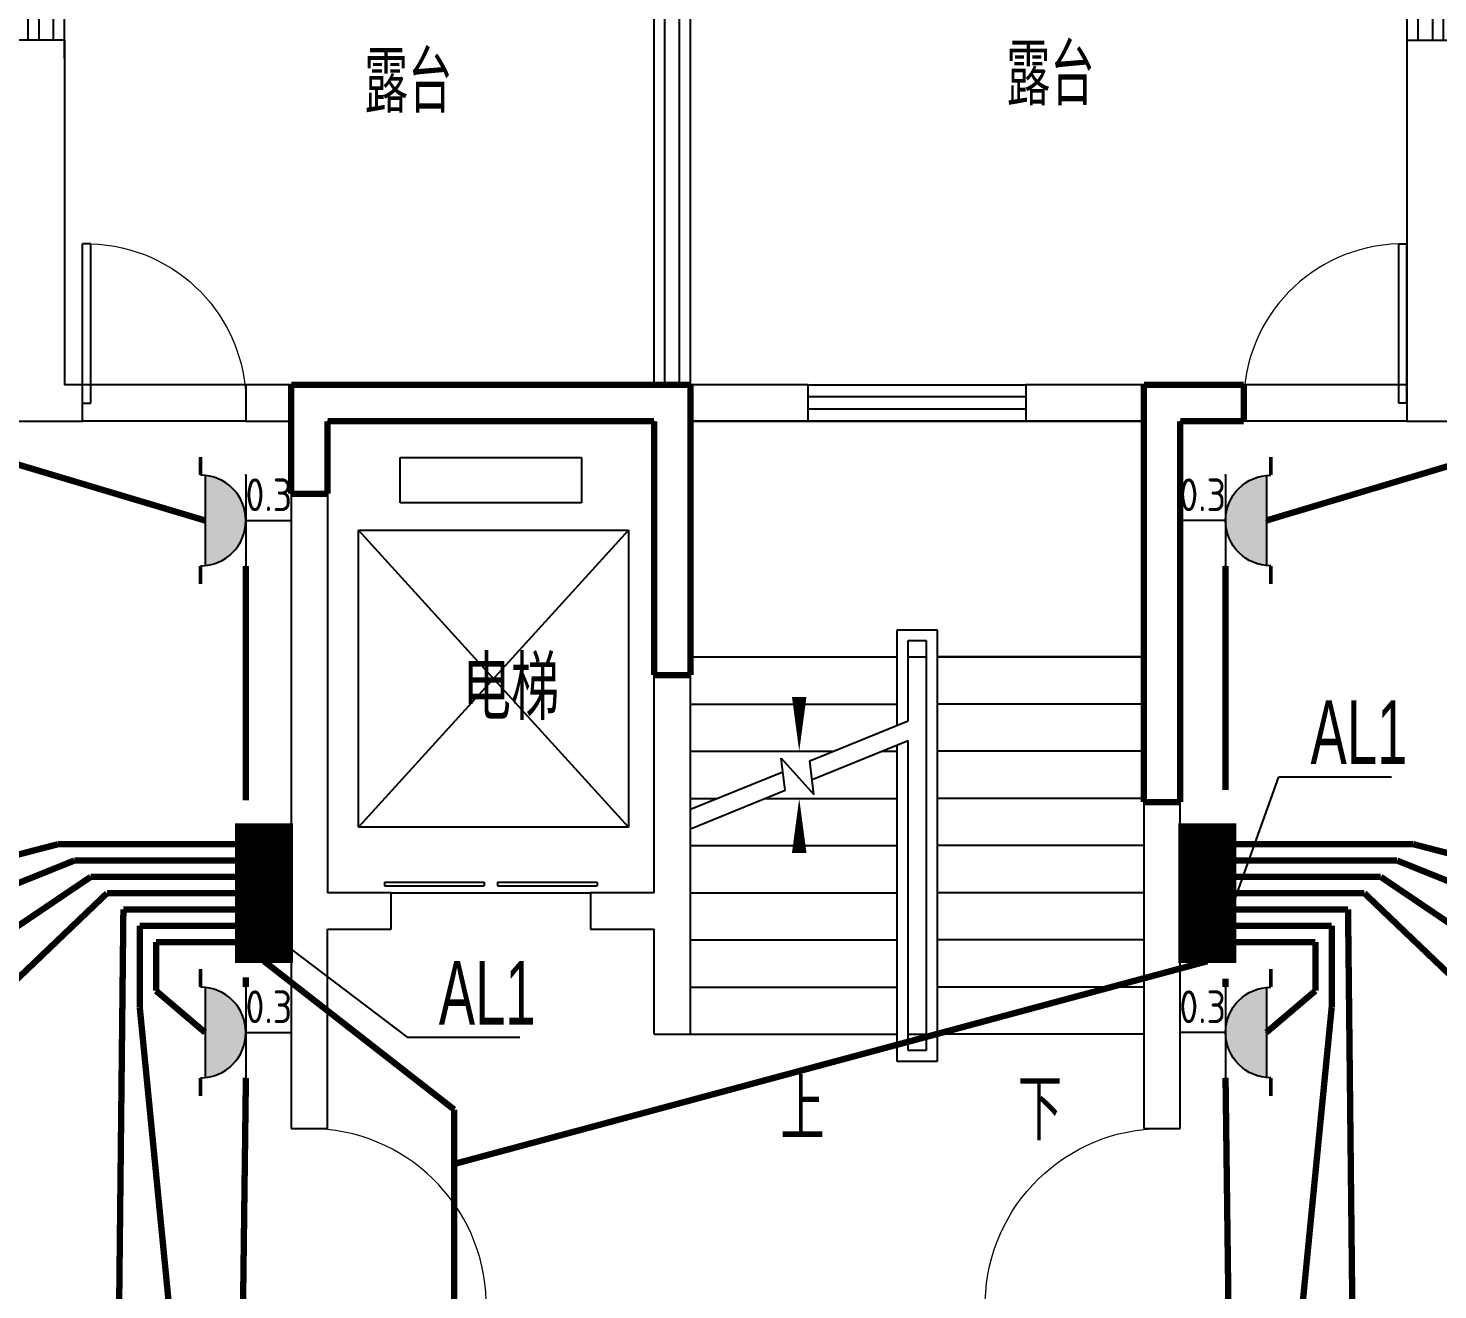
# Model space of a CAD drawing. Extents: x -993182 to -819982, y 169304 to 600104.
# Drawn here: x -943148 to -935378, y 340146 to 347101 of the extents above; entities that cross this region are included whole.
import ezdxf
from ezdxf.enums import TextEntityAlignment as Align

# ---------------------------------------------------------------- set-up
doc = ezdxf.new("R2010")
doc.units = 0
doc.header["$LTSCALE"] = 1000
doc.header["$MEASUREMENT"] = 0
for name, color, linetype in [('DIM-箱柜', 3, 'Continuous'), ('DIM_SYMB', 3, 'Continuous'), ('EQUIP-插座', 3, 'Continuous'), ('EQUIP-箱柜', 3, 'Continuous'), ('kan', 146, 'Continuous'), ('PUB_TEXT', 7, 'Continuous'), ('STAIR', 2, 'Continuous'), ('WALL', 4, 'Continuous'), ('WINDOW', 2, 'Continuous'), ('WIRE-动力', 2, 'Continuous'), ('WIRE-插座', 5, 'Continuous'), ('栏杆', 169, 'Continuous'), ('面层', 215, 'Continuous')]:
    doc.layers.add(name, color=color, linetype=linetype)
doc.styles.add('_TCH_DIM', font='SIMPLEX', dxfattribs={"bigfont": 'GBCBIG'})
doc.styles.add('_TCH_LABEL', font='COMPLEX', dxfattribs={"bigfont": 'GBCBIG'})
doc.styles.add('_TEL_ATTDEF', font='GBENOR', dxfattribs={"width": 0.8, "height": 3, "bigfont": 'GBCBIG'})
doc.styles.add('_TEL_DIM', font='ICED', dxfattribs={"width": 0.8, "height": 3.5, "bigfont": 'BZHZ'})
doc.styles.add('hnurban', font='tssdeng.shx', dxfattribs={"width": 0.8, "bigfont": 'tssdchn.shx'})
doc.styles.get("Standard").update_dxf_attribs({"font": 'gbenor.shx', "bigfont": 'gbcbig.shx'})

# ---------------------------------------------------------------- blocks, each defined once
blk = doc.blocks.new('q3')
at = {"color": 3, "const_width": 35}
for points in [[(-482886, -443887.7), (-482886, -443287.7)], [(-482886, -443287.7), (-480686, -443287.7)], [(-480686, -444887.7), (-480686, -443287.7)], [(-478186, -445587.6), (-478186, -443287.7)], [(-478186, -443287.7), (-477636, -443287.7)], [(-477636, -443287.7), (-477636, -443487.7)], [(-482686, -443887.7), (-482686, -443487.7)], [(-482686, -443487.7), (-480886, -443487.7)], [(-480886, -444887.7), (-480886, -443487.7)], [(-477986, -445587.6), (-477986, -443487.7)], [(-477986, -443487.7), (-477636, -443487.7)], [(-482686, -443887.7), (-482886, -443887.7)], [(-480686, -444887.7), (-480886, -444887.7)], [(-477986, -445587.6), (-478186, -445587.6)]]:
    blk.add_lwpolyline(points, dxfattribs=at)
blk = doc.blocks.new('$DorLib2D$00000001')
for p, q in [((0.45, 0.975), (0.5, 0.975)), ((0.45, 0), (0.45, 0.975)), ((0.5, 0), (0.5, 0.975)), ((0.5, 0), (0.45, 0))]:
    blk.add_line(p, q)
at = {"lineweight": 13}
blk.add_arc((0.475, 0), 0.975, 91.46928, 180, dxfattribs=at)
blk = doc.blocks.new('$DorLib2D$00000127')
at = {"color": 0, "linetype": 'Continuous'}
for p, q in [((-0.0333, 0.7949), (-0.5333, 0.7949)), ((-0.5333, 0.7949), (-0.5333, 0.6904)), ((-0.0333, 0.7949), (-0.0333, 0.6904)), ((0.0333, 0.7949), (0.0333, 0.6904)), ((0.5333, 0.7949), (0.0333, 0.7949)), ((0.5333, 0.7949), (0.5333, 0.6904)), ((-0.0333, 0.6904), (-0.5333, 0.6904)), ((0.5333, 0.6904), (0.0333, 0.6904)), ((0.5, 0.5), (-0.5, 0.5))]:
    blk.add_line(p, q, dxfattribs=at)
blk = doc.blocks.new('$WINLIB2D$00000001')
at = {"color": 0}
for points in [[(-0.5, 0.5), (-0.5, -0.5)], [(-0.5, 0.5), (0.5, 0.5)], [(0.5, -0.5), (0.5, 0.5)], [(0.5, 0.1667), (-0.5, 0.1667)], [(0.5, -0.1667), (-0.5, -0.1667)], [(-0.5, -0.5), (0.5, -0.5)]]:
    blk.add_lwpolyline(points, dxfattribs=at)
blk = doc.blocks.new('5#、7#楼参照')
at = {"layer": 'DIM_SYMB'}
for points in [[(-298758.8, -402894.6, 0, 0, 0), (-298758.8, -400034.6, 0, 0, 0), (-300058.8, -400034.6, 0, 0, 0), (-300058.8, -401204.6, 0, 80, 0), (-300058.8, -400904.6, 0, 0, 0)], [(-300058.8, -402894.6, 0, 0, 0), (-300058.8, -401464.6, 0, 80, 0), (-300058.8, -401764.6, 0, 0, 0)]]:
    blk.add_lwpolyline(points, format="xyseb", dxfattribs=at)
at = {"layer": 'kan'}
for p, q in [((-300858.8, -399184.6), (-300858.8, -395784.6)), ((-300658.8, -399184.6), (-300658.8, -395784.6)), ((-300858.8, -399184.6), (-300658.8, -399184.6))]:
    blk.add_line(p, q, dxfattribs=at)
for points in [[(-304308.8, -397284.6), (-304308.8, -395584.6), (-296508.8, -395584.6), (-296508.8, -397284.6)], [(-304108.8, -397384.6), (-304108.8, -395784.6), (-296708.8, -395784.6), (-296708.8, -397384.6)]]:
    blk.add_lwpolyline(points, dxfattribs=at)
at = {"layer": 'STAIR'}
for p, q in [((-298158.8, -399384.6), (-300658.8, -399384.6)), ((-300658.8, -399384.6), (-300658.8, -400684.6)), ((-298158.8, -400684.6), (-298158.8, -399384.6)), ((-299518.8, -401061.6), (-299518.8, -400534.6)), ((-299518.8, -400534.6), (-299298.8, -400534.6)), ((-299298.8, -400534.6), (-299298.8, -402914.6)), ((-299458.8, -401037.3), (-299458.8, -400594.6)), ((-299458.8, -400594.6), (-299358.8, -400594.6)), ((-299358.8, -400594.6), (-299358.8, -402854.6)), ((-300658.8, -401523.9), (-300658.8, -400684.6)), ((-300658.8, -400684.6), (-299518.8, -400684.6)), ((-300658.8, -400684.6), (-299518.8, -400684.6)), ((-299458.8, -401037.3), (-299458.8, -400684.6)), ((-299458.8, -400684.6), (-299358.8, -400684.6)), ((-299358.8, -400684.6), (-299358.8, -402764.6)), ((-298158.8, -400684.6), (-299298.8, -400684.6)), ((-299298.8, -400684.6), (-298158.8, -400684.6)), ((-298158.8, -400684.6), (-298158.8, -402764.6)), ((-300658.8, -400944.6), (-299518.8, -400944.6)), ((-298158.8, -400944.6), (-299298.8, -400944.6)), ((-300000.4, -401256.9), (-299458.8, -401037.3)), ((-299987.7, -401359.7), (-299458.8, -401145.2)), ((-299458.8, -402764.6), (-299458.8, -401145.2)), ((-299458.8, -402854.6), (-299458.8, -401145.2)), ((-300658.8, -401204.6), (-299871.3, -401204.6)), ((-300135.7, -401419.7), (-300157.6, -401242.6)), ((-300157.6, -401242.6), (-299977.4, -401442.3)), ((-299605.1, -401204.6), (-299518.8, -401204.6)), ((-299518.8, -402914.6), (-299518.8, -401169.6)), ((-298158.8, -401204.6), (-299298.8, -401204.6)), ((-300658.8, -401523.9), (-300148.4, -401317)), ((-299977.4, -401442.3), (-300000.4, -401256.9)), ((-300658.8, -401631.8), (-300135.7, -401419.7)), ((-300658.8, -401464.6), (-300512.5, -401464.6)), ((-300246.3, -401464.6), (-299518.8, -401464.6)), ((-298158.8, -401464.6), (-299298.8, -401464.6)), ((-300658.8, -402764.6), (-300658.8, -401631.8)), ((-300658.8, -401724.6), (-299518.8, -401724.6)), ((-298158.8, -401724.6), (-299298.8, -401724.6)), ((-300658.8, -401984.6), (-299518.8, -401984.6)), ((-298158.8, -401984.6), (-299298.8, -401984.6)), ((-300658.8, -402244.6), (-299518.8, -402244.6)), ((-298158.8, -402244.6), (-299298.8, -402244.6)), ((-300658.8, -402504.6), (-299518.8, -402504.6)), ((-298158.8, -402504.6), (-299298.8, -402504.6)), ((-300658.8, -402764.6), (-299518.8, -402764.6)), ((-299458.8, -402764.6), (-299358.8, -402764.6)), ((-298158.8, -402764.6), (-299298.8, -402764.6)), ((-299358.8, -402854.6), (-299458.8, -402854.6)), ((-299298.8, -402914.6), (-299518.8, -402914.6))]:
    blk.add_line(p, q, dxfattribs=at)
at = {"layer": 'STAIR', "color": 197}
for p, q in [((-302258.8, -399834.6, 76423.5), (-302258.8, -399584.6, 76423.5)), ((-302258.8, -399584.6, 76423.5), (-301258.8, -399584.6, 76423.5)), ((-301258.8, -399584.6, 76423.5), (-301258.8, -399834.6, 76423.5)), ((-301258.8, -399834.6, 76423.5), (-302258.8, -399834.6, 76423.5)), ((-302488.4, -401622.2, 76423.5), (-302488.4, -399984.6, 76423.5)), ((-302488.4, -399984.6, 76423.5), (-300999.8, -399984.6, 76423.5)), ((-300999.8, -399984.6, 76423.5), (-302488.4, -401622.2, 76423.5)), ((-300999.8, -401622.2, 76423.5), (-302488.4, -399984.6, 76423.5)), ((-300999.8, -399984.6, 76423.5), (-300999.8, -401622.2, 76423.5)), ((-300999.8, -401622.2, 76423.5), (-302488.4, -401622.2, 76423.5))]:
    blk.add_line(p, q, dxfattribs=at)
at = {"layer": 'WALL'}
for p, q in [((-304108.8, -397284.6), (-304708.8, -397284.6)), ((-304108.8, -397284.6), (-304108.8, -399184.6)), ((-296708.8, -397284.6), (-296708.8, -399184.6)), ((-296708.8, -397284.6), (-296108.8, -397284.6)), ((-304008.8, -399184.6), (-304108.8, -399184.6)), ((-304008.8, -399384.6), (-304008.8, -399184.6)), ((-302758.8, -399184.6), (-303108.8, -399184.6)), ((-303108.8, -399184.6), (-303108.8, -399384.6)), ((-300758.8, -399184.6), (-302758.8, -399184.6)), ((-300008.8, -399184.6), (-300758.8, -399184.6)), ((-300008.8, -399384.6), (-300008.8, -399184.6)), ((-298058.8, -399184.6), (-298808.8, -399184.6)), ((-298808.8, -399184.6), (-298808.8, -399384.6)), ((-297608.8, -399184.6), (-298058.8, -399184.6)), ((-297608.8, -399384.6), (-297608.8, -399184.6)), ((-296708.8, -399184.6), (-296708.8, -399384.6)), ((-304458.8, -399384.6), (-304208.8, -399384.6)), ((-304208.8, -399384.6), (-304008.8, -399384.6)), ((-303108.8, -399384.6), (-302858.8, -399384.6)), ((-302858.8, -399384.6), (-302858.8, -402084.6)), ((-302658.8, -399384.6), (-302658.8, -401984.6)), ((-300858.8, -399384.6), (-302658.8, -399384.6)), ((-300858.8, -401984.6), (-300858.8, -399384.6)), ((-300658.8, -402084.6), (-300658.8, -399384.6)), ((-300658.8, -399384.6), (-300008.8, -399384.6)), ((-298808.8, -399384.6), (-298158.8, -399384.6)), ((-298158.8, -399384.6), (-298158.8, -403284.6)), ((-297958.8, -403284.6), (-297958.8, -399384.6)), ((-297958.8, -399384.6), (-297608.8, -399384.6)), ((-296708.8, -399384.6), (-296608.8, -399384.6)), ((-296608.8, -399384.6), (-296358.8, -399384.6)), ((-302308.8, -401984.6), (-302658.8, -401984.6)), ((-302308.8, -402184.6), (-302308.8, -401984.6)), ((-300858.8, -401984.6), (-301208.8, -401984.6)), ((-301208.8, -401984.6), (-301208.8, -402184.6)), ((-302858.8, -402084.6), (-302858.8, -403284.6)), ((-300658.8, -402764.6), (-300658.8, -402084.6)), ((-302658.8, -403284.6), (-302658.8, -402184.6)), ((-302658.8, -402184.6), (-302308.8, -402184.6)), ((-301208.8, -402184.6), (-300858.8, -402184.6)), ((-300858.8, -402764.6), (-300858.8, -402184.6)), ((-300858.8, -402764.6), (-300658.8, -402764.6)), ((-302858.8, -403284.6), (-302658.8, -403284.6)), ((-298158.8, -403284.6), (-297958.8, -403284.6))]:
    blk.add_line(p, q, dxfattribs=at)
at = {"layer": 'WINDOW'}
for p, q in [((-303108.8, -399184.6), (-304008.8, -399184.6)), ((-296708.8, -399184.6), (-297608.8, -399184.6)), ((-303108.8, -399384.6), (-304008.8, -399384.6)), ((-296708.8, -399384.6), (-297608.8, -399384.6))]:
    blk.add_line(p, q, dxfattribs=at)
at = {"layer": '栏杆'}
for p, q in [((-300798.8, -399184.6), (-300798.8, -395784.6)), ((-300718.8, -399184.6), (-300718.8, -395784.6))]:
    blk.add_line(p, q, dxfattribs=at)
for points in [[(-304248.8, -397284.6), (-304248.8, -395644.6), (-296568.8, -395644.6), (-296568.8, -397284.6)], [(-304168.8, -397284.6), (-304168.8, -395724.6), (-296648.8, -395724.6), (-296648.8, -397284.6)]]:
    blk.add_lwpolyline(points, dxfattribs=at)
at = {"layer": 'WINDOW'}
for name, p, xscale, yscale, zscale, rotation in [('$DorLib2D$00000001', (-303558.8, -399284.6), 900, -900, 900, 179.9999999902087), ('$DorLib2D$00000001', (-297158.8, -399284.6), -900, -900, -900, 180.0000001412775), ('$WINLIB2D$00000001', (-299408.8, -399284.6), -1200, 200, -1200, 179.9999999034835), ('$DorLib2D$00000127', (-301758.8, -402084.6), 1100, -200, 1100, 180), ('$DorLib2D$00000001', (-302758.8, -403784.6), 1000, 1000, 1000, 270), ('$DorLib2D$00000001', (-298058.8, -403784.6), 1000, -1000, 1000, 270)]:
    blk.add_blockref(name, p, dxfattribs=dict(at, xscale=xscale, yscale=yscale, zscale=zscale, rotation=rotation))
at = {"layer": '面层'}
blk.add_blockref('q3', (180027.2, 44103.1), dxfattribs=at)
at = {"layer": 'DIM_SYMB', "color": 7, "style": '_TCH_DIM'}
for s, p in [('上', (-300163.1, -403349.6)), ('下', (-298853.7, -403349.6))]:
    blk.add_text(s, height=337.6, dxfattribs=at).set_placement(p)
blk = doc.blocks.new('*X5')
at = {"color": 0}
for p, q in [((-250, 32.8), (-82.8, 200)), ((-250, 68.2), (-118.2, 200)), ((-250, 103.6), (-153.6, 200)), ((-250, 138.9), (-188.9, 200)), ((-250, 174.3), (-224.3, 200)), ((-247.5, 0), (-47.5, 200)), ((-212.1, 0), (-12.1, 200)), ((-176.8, 0), (23.2, 200)), ((-141.4, 0), (58.6, 200)), ((-106.1, 0), (93.9, 200)), ((-70.7, 0), (129.3, 200)), ((-35.4, 0), (164.6, 200)), ((0, 0), (200, 200)), ((35.4, 0), (235.4, 200)), ((70.7, 0), (250, 179.3)), ((106.1, 0), (250, 143.9)), ((141.4, 0), (250, 108.6)), ((176.8, 0), (250, 73.2)), ((212.1, 0), (250, 37.9)), ((247.5, 0), (250, 2.5))]:
    blk.add_line(p, q, dxfattribs=at)
blk = doc.blocks.new('$equip$00002943')
for p, q in [((-0.75, 0.6), (-0.75, 0)), ((0.75, 0.6), (-0.75, 0.6)), ((0.75, 0), (0.75, 0.6)), ((-0.75, 0), (0.75, 0))]:
    blk.add_line(p, q)
for points, const_width in [([(-0.75, 0.3), (0.75, 0.3)], 0.6), ([(-0.75, 0.6), (-0.75, 0), (0.75, 0), (0.75, 0.6), (-0.75, 0.6), (-0.75, 0)], 0.04)]:
    blk.add_lwpolyline(points, dxfattribs=dict(const_width=const_width))
for p in [(0, 0.6), (-0.75, 0.3), (0.75, 0.3), (0, 0)]:
    blk.add_point(p)
at = {"xscale": 0.00300000000061118, "yscale": 0.00300000000061118, "zscale": 0.00300000000061118}
blk.add_blockref('*X5', (0, 0), dxfattribs=at)
at = {"style": '_TEL_DIM', "flags": 1}
for tag in ['A', 'REMARK']:
    blk.add_attdef(tag, text='', height=0.00002, dxfattribs=at).set_placement((0, 0), align=Align.MIDDLE_CENTER)
blk = doc.blocks.new('$equip$00003134')
h = blk.add_hatch(color=256)
h.dxf.hatch_style = 1
h.paths.add_polyline_path([(-0.498, 0.95, 0.904534), (0.497, 0.95)])
for p, q in [((0.497, 0.95), (-0.498, 0.95)), ((0.5, 0.5), (-0.5, 0.5)), ((0, 0.5), (0, 0))]:
    blk.add_line(p, q)
at = {"const_width": 0.04}
for points in [[(-0.5, 1), (-0.7, 1)], [(0.5, 1), (0.7, 1)]]:
    blk.add_lwpolyline(points, dxfattribs=at)
blk.add_arc((0, 1), 0.5, 180, 0)
for p in [(0, 0.95), (-0.5, 0.5), (0.5, 0.5), (0, 0)]:
    blk.add_point(p)
at = {"color": 7, "style": '_TCH_LABEL'}
blk.add_attdef('$TEXT$', text='', height=0.36, dxfattribs=at).set_placement((0.284, 0.247), align=Align.MIDDLE_CENTER)
at = {"color": 7, "style": '_TCH_LABEL', "flags": 1}
blk.add_attdef('A', text='', height=0.000025, dxfattribs=at).set_placement((0, 0), align=Align.MIDDLE_CENTER)

msp = doc.modelspace()

# ---------------------------------------------------------------- linework, layer by layer
at = {"layer": 'DIM-箱柜'}
for p, q in [((-936519.4, 342234.4, 0), (-936254.7, 342974.5, 0)), ((-936254.7, 342974.5, 0), (-935634.1, 342974.5, 0)), ((-941977.2, 342234.4, 0), (-941059.7, 341537.8, 0)), ((-941059.7, 341537.8, 0), (-940439.1, 341537.8, 0))]:
    msp.add_line(p, q, dxfattribs=at)
at = {"layer": 'WIRE-动力', "linetype": 'Continuous', "const_width": 35, "elevation": 0}
for points in [[(-941848.3, 341957.3), (-940800.2, 341139.3)], [(-936648.3, 341957.3), (-940800.2, 340839.5)], [(-940800.2, 339313.3), (-940800.2, 341139.3)]]:
    msp.add_lwpolyline(points, dxfattribs=at)
at = {"layer": 'WIRE-插座', "linetype": 'Continuous', "const_width": 35, "elevation": 0}
for points in [[(-946273.3, 345613.4), (-942173.3, 344386.8)], [(-932223.3, 345613.4), (-936323.3, 344386.8)], [(-941948.3, 342843.5), (-941948.3, 344136.8)], [(-936548.3, 342900.5), (-936548.3, 344136.8)], [(-942983.5, 342602.3), (-945392.6, 341975.9)], [(-941998.3, 342602.3), (-942983.5, 342602.3)], [(-936498.3, 342602.3), (-935513.1, 342602.3)], [(-935513.1, 342602.3), (-933104, 341975.9)], [(-942893.5, 342512.3), (-945199.5, 341584.4)], [(-941998.3, 342512.3), (-942893.5, 342512.3)], [(-936498.3, 342512.3), (-935603.1, 342512.3)], [(-935603.1, 342512.3), (-933297.1, 341584.4)], [(-942803.5, 342422.3), (-944948.3, 340972.8)], [(-941998.3, 342422.3), (-942803.5, 342422.3)], [(-936498.3, 342422.3), (-935693.1, 342422.3)], [(-935693.1, 342422.3), (-933548.3, 340972.8)], [(-942713.5, 342332.3), (-946498.3, 338715.8)], [(-941998.3, 342332.3), (-942713.5, 342332.3)], [(-936498.3, 342332.3), (-935783.1, 342332.3)], [(-935783.1, 342332.3), (-931998.3, 338715.8)], [(-942673.6, 337579.3), (-942623.5, 342242.3)], [(-941998.3, 342242.3), (-942623.5, 342242.3)], [(-936498.3, 342242.3), (-935873.1, 342242.3)], [(-935823, 337579.3), (-935873.1, 342242.3)], [(-941998.3, 342152.3), (-942533.5, 342152.3)], [(-942533.5, 342152.3), (-942533.5, 341704.3)], [(-936498.3, 342152.3), (-935963.1, 342152.3)], [(-935963.1, 342152.3), (-935963.1, 341704.3)], [(-941998.3, 342062.3), (-942443.5, 342062.3)], [(-942443.5, 342062.3), (-942443.5, 341794.3)], [(-936498.3, 342062.3), (-936053.1, 342062.3)], [(-936053.1, 342062.3), (-936053.1, 341794.3)], [(-941948.3, 341814.3), (-941948.3, 341867.7)], [(-942443.5, 341794.3), (-942173.3, 341564.3)], [(-936548.3, 341814.3), (-936548.3, 341861.2)], [(-936053.1, 341794.3), (-936323.3, 341564.3)], [(-942533.5, 341704.3), (-942129, 337579.3)], [(-935963.1, 341704.3), (-936367.6, 337579.3)], [(-941998.3, 337329.3), (-941948.3, 341314.3)], [(-936498.3, 337329.3), (-936548.3, 341314.3)]]:
    msp.add_lwpolyline(points, dxfattribs=at)

# ---------------------------------------------------------------- block references
at = {"layer": 'EQUIP-插座'}
ref = msp.add_blockref('$equip$00003134', (-941698.3, 344386.8, 0), dxfattribs=dict(at, xscale=500, yscale=500, zscale=500, rotation=90))
ref.add_attrib('$TEXT$', '0.3', dxfattribs={"layer": '0', "color": 7, "height": 180, "style": '_TEL_ATTDEF'}).set_placement((-941821.9, 344528.6, 0), align=Align.MIDDLE_CENTER)
ref = msp.add_blockref('$equip$00003134', (-936798.3, 344386.8, 0), dxfattribs=dict(at, xscale=-500, yscale=500, zscale=500, rotation=270))
ref.add_attrib('$TEXT$', '0.3', dxfattribs={"layer": '0', "color": 7, "height": 180, "style": '_TEL_ATTDEF'}).set_placement((-936674.7, 344528.6, 0), align=Align.MIDDLE_CENTER)
ref = msp.add_blockref('$equip$00003134', (-941698.3, 341564.3, 0), dxfattribs=dict(at, xscale=500, yscale=500, zscale=500, rotation=90))
ref.add_attrib('$TEXT$', '0.3', dxfattribs={"layer": '0', "color": 7, "height": 180, "style": '_TEL_ATTDEF'}).set_placement((-941821.9, 341706.1, 0), align=Align.MIDDLE_CENTER)
ref = msp.add_blockref('$equip$00003134', (-936798.3, 341564.3, 0), dxfattribs=dict(at, xscale=-500, yscale=500, zscale=500, rotation=270))
ref.add_attrib('$TEXT$', '0.3', dxfattribs={"layer": '0', "color": 7, "height": 180, "style": '_TEL_ATTDEF'}).set_placement((-936674.7, 341706.1, 0), align=Align.MIDDLE_CENTER)
at = {"layer": 'EQUIP-箱柜', "yscale": 500, "zscale": 500}
for p, xscale, rotation in [((-941698.3, 342332.3, 0), -500, 90), ((-936798.3, 342332.3, 0), 500, 270)]:
    msp.add_blockref('$equip$00002943', p, dxfattribs=dict(at, xscale=xscale, rotation=rotation))
at = {"layer": '面层'}
msp.add_blockref('5#、7#楼参照', (-638839.5, 744319), dxfattribs=at)

# ---------------------------------------------------------------- texts
at = {"layer": 'DIM-箱柜', "color": 7, "style": '_TEL_DIM', "width": 0.64}
for p in [(-936079.7, 343044.5, 0), (-940884.7, 341607.8, 0)]:
    msp.add_text('AL1', height=350, dxfattribs=at).set_placement(p)
at = {"layer": 'PUB_TEXT'}
for p in [(-941296.6, 346634.5), (-937756.8, 346675.3)]:
    msp.add_text('露台', height=337.59, dxfattribs=at).set_placement(p)
at = {"layer": 'PUB_TEXT', "style": 'hnurban', "width": 0.8}
msp.add_text('电梯', height=350, dxfattribs=at).set_placement((-940753, 343287.4, 76423.5))

doc.saveas('drawing.dxf')
